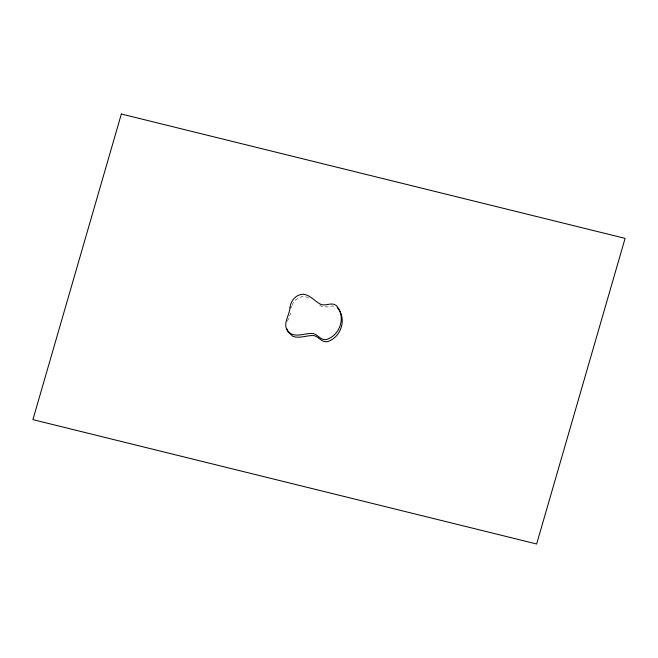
<?xml version="1.0" encoding="UTF-8"?>
<svg xmlns="http://www.w3.org/2000/svg" width="658" height="658" viewBox="0 0 658 658"><rect width="100%" height="100%" fill="white"/><g stroke="black" fill="none" stroke-linecap="round" stroke-linejoin="round"><path stroke-width="0.49" stroke-dasharray="3.29 2.47" d="M290.828 312.904L287.151 322.099M291.321 307.681L291.79 306.077M292.127 305.263C293.838 299.9 298.872 296.75 304.333 296.347L309.647 298.189M333.919 306.143L331.69 306.019L327.898 306.941L322.288 306.71L318.168 304.235"/><path stroke-width="0.99" d="M337.209 307.557C347.317 318.727 341.272 337.266 327.314 341.741C321.672 342.629 319.007 336.715 313.932 335.596C306.809 335.078 299.76 338.903 292.769 336.304L288.245 332.084L286.88 328.712M290.014 307.812C289.281 316.901 279.683 327.38 291.807 334.182C298.798 336.781 305.847 332.956 312.969 333.474C318.036 334.593 320.709 340.507 326.352 339.618C340.309 335.144 346.355 316.597 336.246 305.435C331.616 302.038 326.393 305.995 321.326 304.588C314.927 301.767 310.658 295.105 303.371 294.225C295.952 294.332 290.523 300.764 290.014 307.812M121.36 114.015L32.9 419.631L536.64 543.985L625.1 238.369L121.36 114.015"/></g></svg>
